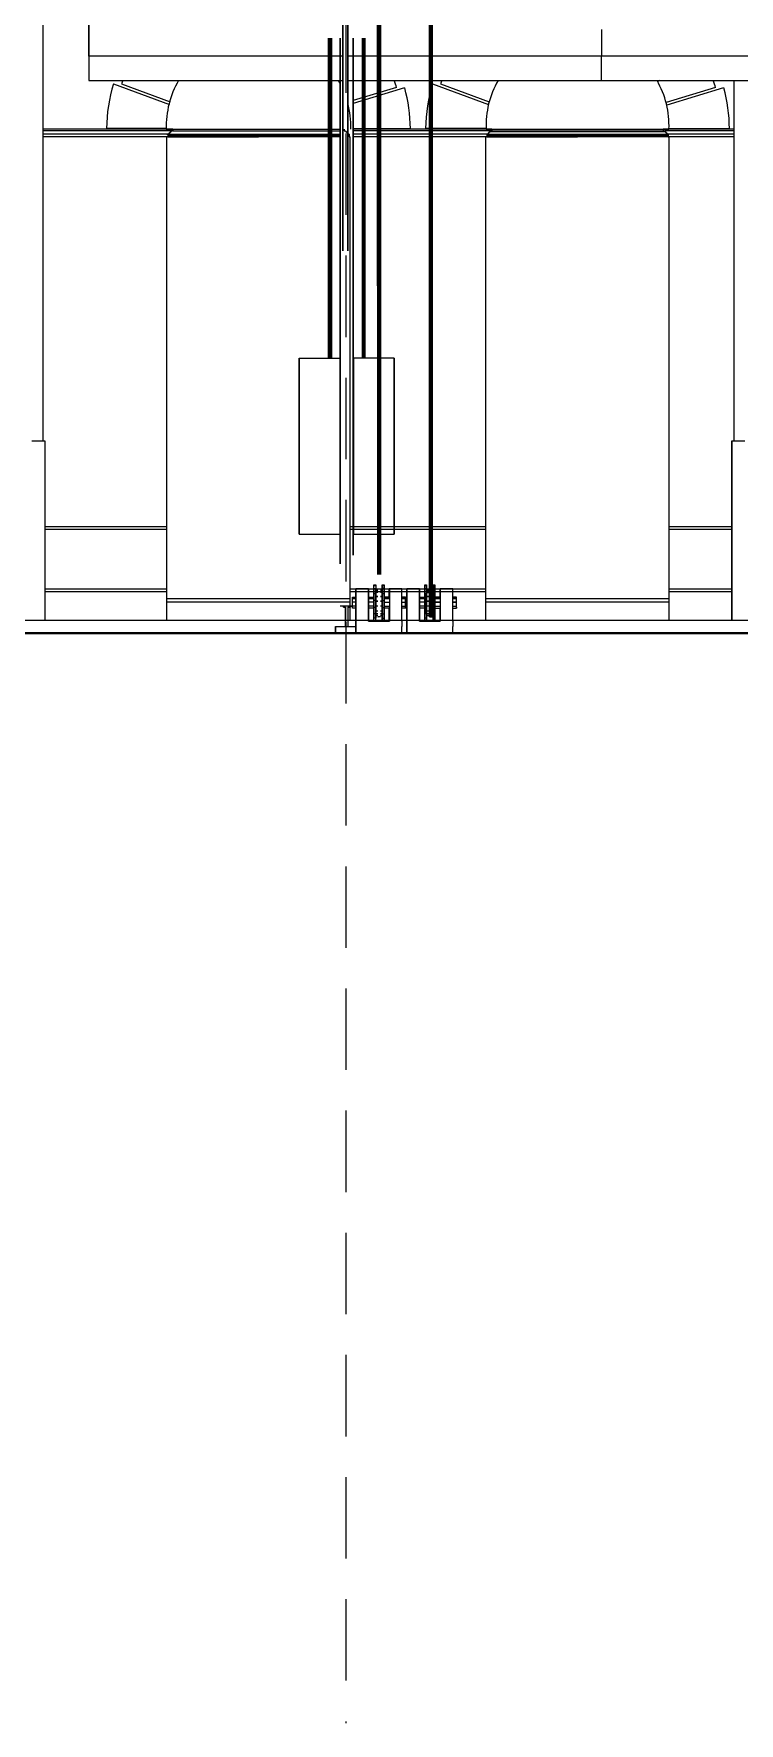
# Model space of a CAD drawing. Extents: x -43 to 90, y 6 to 81.
# Drawn here: x -27.28 to -21.77, y 6.71 to 19.89 of the extents above; entities that cross this region are included whole.
import ezdxf

# ---------------------------------------------------------------- set-up
doc = ezdxf.new("R2010")
doc.units = 0
doc.header["$LTSCALE"] = 0.1
doc.header["$MEASUREMENT"] = 0
doc.linetypes.add('HIDDEN', pattern=[9.525, 6.35, -3.175])
for name, color, linetype in [('cobertura nova', 4, 'CONTINUOUS'), ('hachures cobertura', 252, 'CONTINUOUS'), ('visto', 9, 'CONTINUOUS')]:
    doc.layers.add(name, color=color, linetype=linetype)
doc.layers.add('cortado', color=7, linetype='CONTINUOUS', lineweight=40)

msp = doc.modelspace()

# ---------------------------------------------------------------- linework, layer by layer
at = {"layer": 'cobertura nova'}
for p, q in [((-26.848, 19.765), (-26.848, 20.846)), ((-26.848, 20.846), (-26.848, 19.765)), ((-26.848, 19.765), (-26.848, 20.785)), ((-24.595, 15.669), (-24.596, 20.718)), ((-24.592, 15.669), (-24.596, 20.718)), ((-24.592, 15.669), (-24.593, 20.72)), ((-24.584, 15.669), (-24.593, 20.72)), ((-24.584, 15.669), (-24.585, 20.725)), ((-24.585, 20.725), (-24.576, 15.669)), ((-24.577, 20.733), (-24.573, 15.669)), ((-24.577, 20.733), (-24.576, 15.669)), ((-24.574, 20.739), (-24.573, 15.669)), ((-24.868, 20.402), (-24.868, 18.194)), ((-24.868, 18.194), (-24.868, 20.402)), ((-24.868, 20.377), (-24.868, 19.819)), ((-24.868, 18.236), (-24.868, 20.377)), ((-24.829, 20.402), (-24.829, 18.194)), ((-24.829, 18.194), (-24.829, 20.402)), ((-24.188, 20.415), (-24.192, 15.339)), ((-24.192, 15.339), (-24.191, 20.415)), ((-24.18, 20.415), (-24.189, 15.339)), ((-24.189, 15.339), (-24.188, 20.415)), ((-24.181, 15.339), (-24.18, 20.415)), ((-24.172, 20.404), (-24.181, 15.339)), ((-24.172, 20.403), (-24.173, 15.339)), ((-24.169, 20.399), (-24.173, 15.339)), ((-24.169, 20.399), (-24.17, 15.339)), ((-26.848, 20.017), (-26.848, 19.522)), ((-26.848, 19.711), (-26.848, 19.919)), ((-26.848, 19.711), (-26.848, 19.919)), ((-22.848, 19.919), (-22.848, 19.711)), ((-26.848, 19.765), (-26.848, 19.765)), ((-26.848, 19.765), (-26.848, 19.765)), ((-26.848, 19.765), (-26.848, 19.765)), ((-26.848, 19.765), (-26.848, 19.765)), ((-26.848, 19.765), (-26.848, 19.765)), ((-26.848, 19.765), (-26.848, 19.522)), ((-24.979, 19.852), (-24.979, 17.357)), ((-24.979, 17.357), (-24.978, 19.852)), ((-24.976, 19.852), (-24.976, 17.357)), ((-24.976, 17.357), (-24.973, 19.852)), ((-24.968, 19.852), (-24.968, 17.357)), ((-24.968, 17.357), (-24.966, 19.852)), ((-24.96, 17.357), (-24.96, 19.852)), ((-24.96, 17.357), (-24.959, 19.852)), ((-24.956, 19.852), (-24.956, 17.357)), ((-24.887, 15.753), (-24.887, 19.852)), ((-24.887, 19.852), (-24.887, 15.753)), ((-24.887, 19.852), (-24.887, 15.753)), ((-24.887, 19.852), (-24.887, 15.753)), ((-24.787, 15.821), (-24.787, 19.852)), ((-24.787, 19.852), (-24.787, 15.821)), ((-24.717, 19.852), (-24.717, 17.357)), ((-24.715, 19.852), (-24.714, 17.357)), ((-24.714, 19.852), (-24.714, 17.357)), ((-24.708, 19.852), (-24.706, 17.357)), ((-24.706, 17.357), (-24.706, 19.852)), ((-24.7, 19.852), (-24.698, 17.357)), ((-24.698, 17.357), (-24.698, 19.852)), ((-24.696, 19.852), (-24.695, 17.357)), ((-24.695, 17.357), (-24.695, 19.852)), ((-24.868, 19.711), (-26.848, 19.711)), ((-26.848, 19.711), (-26.848, 19.522)), ((-26.848, 19.711), (-26.848, 19.711)), ((-26.848, 19.711), (-26.848, 19.522)), ((-26.848, 19.711), (-26.848, 19.711)), ((-24.596, 19.711), (-24.829, 19.711)), ((-24.191, 19.711), (-24.573, 19.711)), ((-22.848, 19.711), (-24.169, 19.711)), ((-20.875, 19.711), (-22.848, 19.711)), ((-22.848, 19.522), (-22.848, 19.711)), ((-26.848, 19.522), (-24.868, 19.522)), ((-26.848, 19.522), (-26.848, 19.522)), ((-24.829, 19.522), (-24.596, 19.522)), ((-24.573, 19.522), (-24.191, 19.522)), ((-24.169, 19.522), (-22.848, 19.522)), ((-22.848, 19.522), (-20.875, 19.522)), ((-25.207, 15.983), (-25.207, 17.357)), ((-25.207, 17.357), (-25.207, 17.357)), ((-25.207, 17.357), (-25.207, 17.357)), ((-25.207, 17.357), (-24.889, 17.357)), ((-25.207, 17.357), (-25.207, 15.983)), ((-25.207, 15.983), (-25.207, 17.357)), ((-24.979, 17.357), (-24.979, 17.357)), ((-24.956, 17.357), (-24.956, 17.357)), ((-24.889, 17.357), (-24.889, 15.983)), ((-24.889, 15.983), (-24.889, 17.357)), ((-24.785, 17.357), (-24.785, 15.983)), ((-24.596, 17.357), (-24.785, 17.357)), ((-24.785, 17.357), (-24.785, 17.357)), ((-24.785, 17.357), (-24.785, 17.357)), ((-24.785, 15.983), (-24.785, 17.357)), ((-24.785, 15.983), (-24.785, 17.357)), ((-24.717, 17.357), (-24.717, 17.357)), ((-24.695, 17.357), (-24.695, 17.357)), ((-24.467, 17.357), (-24.573, 17.357)), ((-24.467, 17.357), (-24.467, 15.983)), ((-24.467, 15.983), (-24.467, 17.357)), ((-25.207, 15.983), (-25.207, 15.983)), ((-25.207, 15.983), (-24.889, 15.983)), ((-25.207, 15.983), (-25.207, 15.983)), ((-24.785, 15.983), (-24.595, 15.983)), ((-24.785, 15.983), (-24.785, 15.983)), ((-24.785, 15.983), (-24.785, 15.983)), ((-24.573, 15.983), (-24.467, 15.983)), ((-24.766, 15.491), (-24.766, 15.558)), ((-24.766, 15.558), (-24.765, 15.558)), ((-24.766, 15.558), (-24.766, 15.491)), ((-24.765, 15.558), (-24.765, 15.558)), ((-24.765, 15.558), (-24.666, 15.558)), ((-24.765, 15.558), (-24.765, 15.558)), ((-24.765, 15.304), (-24.765, 15.558)), ((-24.666, 15.558), (-24.765, 15.558)), ((-24.765, 15.558), (-24.765, 15.304)), ((-24.666, 15.558), (-24.667, 15.558)), ((-24.666, 15.558), (-24.666, 15.304)), ((-24.666, 15.304), (-24.666, 15.558)), ((-24.625, 15.582), (-24.625, 15.588)), ((-24.625, 15.588), (-24.61, 15.588)), ((-24.625, 15.559), (-24.625, 15.582)), ((-24.625, 15.582), (-24.61, 15.582)), ((-24.625, 15.517), (-24.625, 15.559)), ((-24.625, 15.559), (-24.625, 15.534)), ((-24.625, 15.559), (-24.61, 15.559)), ((-24.625, 15.559), (-24.625, 15.517)), ((-24.61, 15.588), (-24.61, 15.582)), ((-24.61, 15.582), (-24.61, 15.559)), ((-24.61, 15.559), (-24.61, 15.517)), ((-24.61, 15.517), (-24.61, 15.559)), ((-24.61, 15.549), (-24.595, 15.549)), ((-24.573, 15.549), (-24.559, 15.549)), ((-24.559, 15.582), (-24.559, 15.588)), ((-24.559, 15.588), (-24.545, 15.588)), ((-24.559, 15.588), (-24.559, 15.582)), ((-24.559, 15.559), (-24.559, 15.582)), ((-24.545, 15.582), (-24.559, 15.582)), ((-24.559, 15.582), (-24.559, 15.559)), ((-24.559, 15.549), (-24.559, 15.569)), ((-24.559, 15.517), (-24.559, 15.559)), ((-24.545, 15.559), (-24.559, 15.559)), ((-24.559, 15.559), (-24.559, 15.517)), ((-24.559, 15.545), (-24.559, 15.549)), ((-24.545, 15.588), (-24.545, 15.582)), ((-24.545, 15.582), (-24.545, 15.588)), ((-24.545, 15.559), (-24.545, 15.582)), ((-24.545, 15.582), (-24.545, 15.559)), ((-24.545, 15.517), (-24.545, 15.559)), ((-24.545, 15.559), (-24.545, 15.517)), ((-24.505, 15.491), (-24.505, 15.558)), ((-24.504, 15.558), (-24.505, 15.558)), ((-24.504, 15.558), (-24.504, 15.304)), ((-24.406, 15.558), (-24.504, 15.558)), ((-24.406, 15.304), (-24.406, 15.558)), ((-24.406, 15.558), (-24.406, 15.558)), ((-24.368, 15.491), (-24.368, 15.558)), ((-24.368, 15.558), (-24.368, 15.558)), ((-24.368, 15.558), (-24.368, 15.558)), ((-24.368, 15.558), (-24.269, 15.558)), ((-24.368, 15.558), (-24.368, 15.558)), ((-24.368, 15.558), (-24.368, 15.491)), ((-24.368, 15.304), (-24.368, 15.558)), ((-24.269, 15.558), (-24.368, 15.558)), ((-24.368, 15.558), (-24.368, 15.304)), ((-24.269, 15.558), (-24.269, 15.304)), ((-24.269, 15.304), (-24.269, 15.558)), ((-24.228, 15.582), (-24.228, 15.588)), ((-24.228, 15.588), (-24.213, 15.588)), ((-24.228, 15.559), (-24.228, 15.582)), ((-24.228, 15.582), (-24.213, 15.582)), ((-24.228, 15.517), (-24.228, 15.559)), ((-24.228, 15.559), (-24.213, 15.559)), ((-24.213, 15.588), (-24.213, 15.582)), ((-24.213, 15.582), (-24.213, 15.559)), ((-24.213, 15.559), (-24.213, 15.582)), ((-24.213, 15.559), (-24.213, 15.517)), ((-24.213, 15.517), (-24.213, 15.559)), ((-24.213, 15.549), (-24.192, 15.549)), ((-24.17, 15.549), (-24.162, 15.549)), ((-24.162, 15.582), (-24.162, 15.588)), ((-24.162, 15.588), (-24.162, 15.569)), ((-24.162, 15.588), (-24.148, 15.588)), ((-24.162, 15.588), (-24.162, 15.582)), ((-24.162, 15.559), (-24.162, 15.582)), ((-24.148, 15.582), (-24.162, 15.582)), ((-24.162, 15.582), (-24.162, 15.559)), ((-24.162, 15.569), (-24.162, 15.549)), ((-24.162, 15.517), (-24.162, 15.559)), ((-24.148, 15.559), (-24.162, 15.559)), ((-24.162, 15.559), (-24.162, 15.517)), ((-24.162, 15.559), (-24.148, 15.559)), ((-24.162, 15.559), (-24.162, 15.559)), ((-24.148, 15.588), (-24.148, 15.582)), ((-24.148, 15.582), (-24.148, 15.588)), ((-24.148, 15.559), (-24.148, 15.582)), ((-24.148, 15.582), (-24.148, 15.559)), ((-24.148, 15.517), (-24.148, 15.559)), ((-24.148, 15.559), (-24.148, 15.559)), ((-24.148, 15.559), (-24.148, 15.517)), ((-24.108, 15.491), (-24.108, 15.558)), ((-24.107, 15.558), (-24.108, 15.558)), ((-24.107, 15.558), (-24.107, 15.304)), ((-24.008, 15.558), (-24.107, 15.558)), ((-24.008, 15.304), (-24.008, 15.558)), ((-24.887, 15.423), (-24.887, 15.423)), ((-24.847, 15.423), (-24.887, 15.423)), ((-24.887, 15.423), (-24.887, 15.423)), ((-24.863, 15.423), (-24.863, 15.413)), ((-24.863, 15.413), (-24.863, 15.423)), ((-24.863, 15.423), (-24.863, 15.413)), ((-24.827, 15.423), (-24.847, 15.423)), ((-24.791, 15.423), (-24.827, 15.423)), ((-24.827, 15.423), (-24.791, 15.423)), ((-24.811, 15.413), (-24.811, 15.423)), ((-24.811, 15.423), (-24.811, 15.413)), ((-24.791, 15.482), (-24.791, 15.491)), ((-24.791, 15.491), (-24.765, 15.491)), ((-24.791, 15.454), (-24.791, 15.482)), ((-24.791, 15.482), (-24.765, 15.482)), ((-24.791, 15.422), (-24.791, 15.454)), ((-24.765, 15.454), (-24.791, 15.454)), ((-24.791, 15.406), (-24.791, 15.422)), ((-24.765, 15.422), (-24.791, 15.422)), ((-24.666, 15.491), (-24.625, 15.491)), ((-24.666, 15.482), (-24.625, 15.482)), ((-24.625, 15.454), (-24.666, 15.454)), ((-24.625, 15.422), (-24.666, 15.422)), ((-24.625, 15.534), (-24.625, 15.491)), ((-24.625, 15.534), (-24.625, 15.534)), ((-24.625, 15.491), (-24.625, 15.534)), ((-24.625, 15.466), (-24.625, 15.517)), ((-24.61, 15.517), (-24.625, 15.517)), ((-24.625, 15.517), (-24.625, 15.466)), ((-24.625, 15.491), (-24.625, 15.482)), ((-24.625, 15.485), (-24.625, 15.485)), ((-24.625, 15.482), (-24.625, 15.454)), ((-24.625, 15.412), (-24.625, 15.466)), ((-24.61, 15.466), (-24.625, 15.466)), ((-24.625, 15.466), (-24.625, 15.412)), ((-24.625, 15.454), (-24.625, 15.422)), ((-24.625, 15.431), (-24.625, 15.431)), ((-24.625, 15.422), (-24.625, 15.406)), ((-24.625, 15.415), (-24.625, 15.406)), ((-24.595, 15.545), (-24.61, 15.545)), ((-24.61, 15.545), (-24.595, 15.545)), ((-24.595, 15.528), (-24.61, 15.528)), ((-24.61, 15.517), (-24.61, 15.466)), ((-24.61, 15.466), (-24.61, 15.517)), ((-24.61, 15.498), (-24.595, 15.498)), ((-24.595, 15.498), (-24.61, 15.498)), ((-24.61, 15.466), (-24.61, 15.412)), ((-24.61, 15.412), (-24.61, 15.466)), ((-24.595, 15.461), (-24.61, 15.461)), ((-24.61, 15.461), (-24.61, 15.422)), ((-24.61, 15.461), (-24.595, 15.461)), ((-24.595, 15.422), (-24.61, 15.422)), ((-24.559, 15.545), (-24.573, 15.545)), ((-24.573, 15.545), (-24.559, 15.545)), ((-24.559, 15.528), (-24.573, 15.528)), ((-24.573, 15.498), (-24.559, 15.498)), ((-24.559, 15.498), (-24.573, 15.498)), ((-24.559, 15.461), (-24.573, 15.461)), ((-24.573, 15.461), (-24.559, 15.461)), ((-24.559, 15.422), (-24.573, 15.422)), ((-24.559, 15.528), (-24.559, 15.545)), ((-24.559, 15.498), (-24.559, 15.517)), ((-24.545, 15.517), (-24.559, 15.517)), ((-24.559, 15.517), (-24.559, 15.466)), ((-24.559, 15.466), (-24.559, 15.517)), ((-24.559, 15.461), (-24.559, 15.498)), ((-24.559, 15.491), (-24.559, 15.485)), ((-24.559, 15.485), (-24.559, 15.475)), ((-24.559, 15.485), (-24.559, 15.485)), ((-24.559, 15.466), (-24.545, 15.466)), ((-24.559, 15.466), (-24.559, 15.412)), ((-24.559, 15.412), (-24.559, 15.466)), ((-24.559, 15.422), (-24.559, 15.461)), ((-24.559, 15.431), (-24.559, 15.431)), ((-24.559, 15.386), (-24.559, 15.422)), ((-24.545, 15.466), (-24.545, 15.517)), ((-24.545, 15.517), (-24.545, 15.466)), ((-24.504, 15.491), (-24.545, 15.491)), ((-24.545, 15.491), (-24.504, 15.491)), ((-24.545, 15.482), (-24.504, 15.482)), ((-24.545, 15.412), (-24.545, 15.466)), ((-24.545, 15.466), (-24.545, 15.412)), ((-24.545, 15.454), (-24.504, 15.454)), ((-24.545, 15.422), (-24.504, 15.422)), ((-24.378, 15.491), (-24.406, 15.491)), ((-24.406, 15.491), (-24.378, 15.491)), ((-24.406, 15.482), (-24.378, 15.482)), ((-24.406, 15.454), (-24.378, 15.454)), ((-24.406, 15.422), (-24.378, 15.422)), ((-24.378, 15.491), (-24.368, 15.491)), ((-24.378, 15.482), (-24.378, 15.491)), ((-24.378, 15.482), (-24.368, 15.482)), ((-24.378, 15.454), (-24.378, 15.482)), ((-24.368, 15.454), (-24.378, 15.454)), ((-24.378, 15.422), (-24.378, 15.454)), ((-24.368, 15.422), (-24.378, 15.422)), ((-24.378, 15.406), (-24.378, 15.422)), ((-24.378, 15.415), (-24.378, 15.406)), ((-24.269, 15.491), (-24.228, 15.491)), ((-24.269, 15.482), (-24.228, 15.482)), ((-24.228, 15.454), (-24.269, 15.454)), ((-24.228, 15.422), (-24.269, 15.422)), ((-24.228, 15.491), (-24.228, 15.534)), ((-24.228, 15.466), (-24.228, 15.517)), ((-24.228, 15.517), (-24.228, 15.491)), ((-24.213, 15.517), (-24.228, 15.517)), ((-24.228, 15.517), (-24.228, 15.466)), ((-24.228, 15.491), (-24.228, 15.482)), ((-24.228, 15.485), (-24.228, 15.485)), ((-24.228, 15.482), (-24.228, 15.454)), ((-24.228, 15.412), (-24.228, 15.466)), ((-24.213, 15.466), (-24.228, 15.466)), ((-24.228, 15.466), (-24.228, 15.412)), ((-24.228, 15.454), (-24.228, 15.422)), ((-24.228, 15.431), (-24.228, 15.431)), ((-24.228, 15.422), (-24.228, 15.406)), ((-24.192, 15.545), (-24.213, 15.545)), ((-24.213, 15.528), (-24.192, 15.528)), ((-24.192, 15.528), (-24.213, 15.528)), ((-24.213, 15.517), (-24.213, 15.466)), ((-24.213, 15.466), (-24.213, 15.517)), ((-24.192, 15.498), (-24.213, 15.498)), ((-24.213, 15.498), (-24.192, 15.498)), ((-24.213, 15.466), (-24.213, 15.412)), ((-24.213, 15.412), (-24.213, 15.466)), ((-24.192, 15.461), (-24.213, 15.461)), ((-24.213, 15.461), (-24.192, 15.461)), ((-24.192, 15.422), (-24.213, 15.422)), ((-24.162, 15.545), (-24.17, 15.545)), ((-24.17, 15.528), (-24.162, 15.528)), ((-24.162, 15.528), (-24.17, 15.528)), ((-24.162, 15.498), (-24.17, 15.498)), ((-24.17, 15.498), (-24.162, 15.498)), ((-24.162, 15.461), (-24.17, 15.461)), ((-24.17, 15.461), (-24.162, 15.461)), ((-24.162, 15.422), (-24.17, 15.422)), ((-24.148, 15.517), (-24.162, 15.517)), ((-24.162, 15.517), (-24.162, 15.466)), ((-24.162, 15.466), (-24.162, 15.517)), ((-24.162, 15.498), (-24.162, 15.517)), ((-24.162, 15.461), (-24.162, 15.498)), ((-24.162, 15.485), (-24.162, 15.485)), ((-24.162, 15.466), (-24.148, 15.466)), ((-24.162, 15.466), (-24.162, 15.412)), ((-24.162, 15.412), (-24.162, 15.466)), ((-24.162, 15.422), (-24.162, 15.461)), ((-24.162, 15.431), (-24.162, 15.431)), ((-24.162, 15.431), (-24.162, 15.431)), ((-24.162, 15.386), (-24.162, 15.422)), ((-24.148, 15.466), (-24.148, 15.517)), ((-24.148, 15.517), (-24.148, 15.466)), ((-24.148, 15.491), (-24.107, 15.491)), ((-24.107, 15.491), (-24.148, 15.491)), ((-24.148, 15.482), (-24.107, 15.482)), ((-24.107, 15.482), (-24.148, 15.482)), ((-24.148, 15.412), (-24.148, 15.466)), ((-24.148, 15.466), (-24.148, 15.412)), ((-24.107, 15.454), (-24.148, 15.454)), ((-24.148, 15.454), (-24.107, 15.454)), ((-24.148, 15.422), (-24.107, 15.422)), ((-24.008, 15.491), (-23.981, 15.491)), ((-23.981, 15.491), (-24.008, 15.491)), ((-24.008, 15.482), (-23.981, 15.482)), ((-23.981, 15.482), (-24.008, 15.482)), ((-23.981, 15.454), (-24.008, 15.454)), ((-24.008, 15.454), (-23.981, 15.454)), ((-24.008, 15.422), (-23.981, 15.422)), ((-23.981, 15.482), (-23.981, 15.491)), ((-23.981, 15.454), (-23.981, 15.482)), ((-23.981, 15.422), (-23.981, 15.454)), ((-23.981, 15.406), (-23.981, 15.422)), ((-23.981, 15.415), (-23.981, 15.406)), ((-24.863, 15.413), (-24.845, 15.413)), ((-24.863, 15.413), (-24.863, 15.413)), ((-24.845, 15.263), (-24.845, 15.413)), ((-24.845, 15.413), (-24.845, 15.263)), ((-24.845, 15.263), (-24.845, 15.413)), ((-24.845, 15.263), (-24.845, 15.413)), ((-24.811, 15.413), (-24.828, 15.413)), ((-24.828, 15.413), (-24.811, 15.413)), ((-24.828, 15.413), (-24.828, 15.263)), ((-24.828, 15.413), (-24.811, 15.413)), ((-24.765, 15.406), (-24.791, 15.406)), ((-24.766, 15.304), (-24.766, 15.406)), ((-24.766, 15.406), (-24.766, 15.304)), ((-24.766, 15.304), (-24.766, 15.264)), ((-24.765, 15.264), (-24.765, 15.304)), ((-24.765, 15.304), (-24.765, 15.264)), ((-24.625, 15.406), (-24.666, 15.406)), ((-24.666, 15.304), (-24.505, 15.304)), ((-24.505, 15.304), (-24.666, 15.304)), ((-24.666, 15.304), (-24.504, 15.304)), ((-24.504, 15.304), (-24.666, 15.304)), ((-24.625, 15.362), (-24.625, 15.412)), ((-24.61, 15.412), (-24.625, 15.412)), ((-24.625, 15.412), (-24.625, 15.362)), ((-24.625, 15.406), (-24.625, 15.379)), ((-24.625, 15.379), (-24.625, 15.406)), ((-24.625, 15.379), (-24.625, 15.337)), ((-24.625, 15.379), (-24.625, 15.379)), ((-24.625, 15.328), (-24.625, 15.362)), ((-24.61, 15.362), (-24.625, 15.362)), ((-24.625, 15.362), (-24.625, 15.328)), ((-24.625, 15.337), (-24.625, 15.328)), ((-24.625, 15.337), (-24.625, 15.337)), ((-24.625, 15.309), (-24.625, 15.328)), ((-24.61, 15.328), (-24.625, 15.328)), ((-24.625, 15.309), (-24.61, 15.309)), ((-24.61, 15.362), (-24.61, 15.412)), ((-24.61, 15.412), (-24.61, 15.362)), ((-24.61, 15.386), (-24.595, 15.386)), ((-24.61, 15.328), (-24.61, 15.362)), ((-24.61, 15.362), (-24.61, 15.328)), ((-24.595, 15.361), (-24.61, 15.361)), ((-24.61, 15.361), (-24.595, 15.361)), ((-24.61, 15.348), (-24.595, 15.348)), ((-24.61, 15.309), (-24.61, 15.328)), ((-24.595, 15.339), (-24.592, 15.339)), ((-24.584, 15.339), (-24.592, 15.339)), ((-24.576, 15.339), (-24.584, 15.339)), ((-24.573, 15.339), (-24.576, 15.339)), ((-24.573, 15.386), (-24.559, 15.386)), ((-24.559, 15.361), (-24.573, 15.361)), ((-24.573, 15.361), (-24.559, 15.361)), ((-24.573, 15.348), (-24.559, 15.348)), ((-24.559, 15.412), (-24.545, 15.412)), ((-24.559, 15.412), (-24.559, 15.362)), ((-24.559, 15.362), (-24.559, 15.412)), ((-24.559, 15.362), (-24.559, 15.386)), ((-24.559, 15.379), (-24.559, 15.379)), ((-24.559, 15.362), (-24.545, 15.362)), ((-24.559, 15.362), (-24.559, 15.328)), ((-24.559, 15.328), (-24.559, 15.362)), ((-24.559, 15.348), (-24.559, 15.337)), ((-24.559, 15.328), (-24.545, 15.328)), ((-24.559, 15.328), (-24.559, 15.309)), ((-24.559, 15.309), (-24.559, 15.328)), ((-24.559, 15.309), (-24.545, 15.309)), ((-24.545, 15.362), (-24.545, 15.412)), ((-24.545, 15.412), (-24.545, 15.362)), ((-24.504, 15.406), (-24.545, 15.406)), ((-24.545, 15.328), (-24.545, 15.362)), ((-24.545, 15.362), (-24.545, 15.328)), ((-24.545, 15.309), (-24.545, 15.328)), ((-24.545, 15.328), (-24.545, 15.309)), ((-24.545, 15.314), (-24.545, 15.309)), ((-24.505, 15.304), (-24.505, 15.406)), ((-24.378, 15.406), (-24.406, 15.406)), ((-24.406, 15.304), (-24.406, 15.264)), ((-24.368, 15.406), (-24.378, 15.406)), ((-24.368, 15.304), (-24.368, 15.406)), ((-24.368, 15.406), (-24.368, 15.304)), ((-24.368, 15.304), (-24.368, 15.264)), ((-24.368, 15.264), (-24.368, 15.304)), ((-24.368, 15.304), (-24.368, 15.264)), ((-24.228, 15.406), (-24.269, 15.406)), ((-24.269, 15.304), (-24.108, 15.304)), ((-24.108, 15.304), (-24.269, 15.304)), ((-24.269, 15.304), (-24.107, 15.304)), ((-24.107, 15.304), (-24.269, 15.304)), ((-24.228, 15.362), (-24.228, 15.412)), ((-24.213, 15.412), (-24.228, 15.412)), ((-24.228, 15.412), (-24.228, 15.362)), ((-24.228, 15.406), (-24.228, 15.379)), ((-24.228, 15.379), (-24.228, 15.406)), ((-24.228, 15.379), (-24.228, 15.362)), ((-24.228, 15.379), (-24.228, 15.379)), ((-24.228, 15.328), (-24.228, 15.362)), ((-24.213, 15.362), (-24.228, 15.362)), ((-24.228, 15.309), (-24.228, 15.328)), ((-24.213, 15.328), (-24.228, 15.328)), ((-24.228, 15.314), (-24.228, 15.309)), ((-24.228, 15.309), (-24.213, 15.309)), ((-24.213, 15.362), (-24.213, 15.412)), ((-24.213, 15.412), (-24.213, 15.362)), ((-24.213, 15.386), (-24.192, 15.386)), ((-24.213, 15.328), (-24.213, 15.362)), ((-24.213, 15.362), (-24.213, 15.328)), ((-24.213, 15.361), (-24.192, 15.361)), ((-24.192, 15.361), (-24.213, 15.361)), ((-24.213, 15.348), (-24.192, 15.348)), ((-24.213, 15.309), (-24.213, 15.328)), ((-24.213, 15.328), (-24.213, 15.309)), ((-24.192, 15.339), (-24.189, 15.339)), ((-24.189, 15.339), (-24.192, 15.339)), ((-24.181, 15.339), (-24.192, 15.339)), ((-24.192, 15.339), (-24.181, 15.339)), ((-24.17, 15.339), (-24.192, 15.339)), ((-24.189, 15.339), (-24.181, 15.339)), ((-24.181, 15.339), (-24.189, 15.339)), ((-24.173, 15.339), (-24.181, 15.339)), ((-24.181, 15.339), (-24.17, 15.339)), ((-24.181, 15.339), (-24.17, 15.339)), ((-24.181, 15.339), (-24.173, 15.339)), ((-24.17, 15.339), (-24.173, 15.339)), ((-24.173, 15.339), (-24.17, 15.339)), ((-24.17, 15.386), (-24.162, 15.386)), ((-24.17, 15.361), (-24.162, 15.361)), ((-24.162, 15.361), (-24.17, 15.361)), ((-24.17, 15.348), (-24.162, 15.348)), ((-24.162, 15.412), (-24.148, 15.412)), ((-24.162, 15.412), (-24.162, 15.362)), ((-24.162, 15.362), (-24.162, 15.412)), ((-24.162, 15.362), (-24.162, 15.386)), ((-24.162, 15.379), (-24.162, 15.379)), ((-24.162, 15.379), (-24.162, 15.379)), ((-24.162, 15.362), (-24.148, 15.362)), ((-24.162, 15.362), (-24.162, 15.328)), ((-24.162, 15.328), (-24.162, 15.362)), ((-24.162, 15.337), (-24.162, 15.314)), ((-24.162, 15.328), (-24.148, 15.328)), ((-24.162, 15.328), (-24.162, 15.309)), ((-24.162, 15.309), (-24.162, 15.328)), ((-24.162, 15.314), (-24.162, 15.309)), ((-24.148, 15.309), (-24.162, 15.309)), ((-24.148, 15.362), (-24.148, 15.412)), ((-24.148, 15.412), (-24.148, 15.362)), ((-24.148, 15.406), (-24.107, 15.406)), ((-24.148, 15.328), (-24.148, 15.362)), ((-24.148, 15.362), (-24.148, 15.328)), ((-24.148, 15.309), (-24.148, 15.328)), ((-24.148, 15.328), (-24.148, 15.309)), ((-24.148, 15.314), (-24.148, 15.309)), ((-24.108, 15.304), (-24.108, 15.406)), ((-24.008, 15.406), (-23.981, 15.406)), ((-24.008, 15.304), (-24.008, 15.264)), ((-24.924, 15.223), (-24.924, 15.263)), ((-24.924, 15.263), (-24.924, 15.223)), ((-24.924, 15.263), (-24.924, 15.263)), ((-24.924, 15.263), (-24.924, 15.263)), ((-24.924, 15.263), (-24.766, 15.263)), ((-24.924, 15.263), (-24.924, 15.223)), ((-24.924, 15.223), (-24.924, 15.263)), ((-24.924, 15.263), (-24.924, 15.263)), ((-24.924, 15.263), (-24.924, 15.263)), ((-24.924, 15.223), (-24.924, 15.263)), ((-24.924, 15.212), (-24.924, 15.223)), ((-24.924, 15.223), (-24.924, 15.212)), ((-24.924, 15.223), (-24.924, 15.212)), ((-24.924, 15.212), (-24.924, 15.223)), ((-24.924, 15.212), (-24.924, 15.223)), ((-24.766, 15.212), (-24.766, 15.264)), ((-24.766, 15.264), (-24.766, 15.212)), ((-24.766, 15.212), (-24.765, 15.212)), ((-24.765, 15.212), (-24.765, 15.264)), ((-24.765, 15.264), (-24.765, 15.212)), ((-24.765, 15.212), (-24.765, 15.212)), ((-24.765, 15.212), (-24.666, 15.212)), ((-24.666, 15.212), (-24.765, 15.212)), ((-24.765, 15.212), (-24.765, 15.212)), ((-24.666, 15.212), (-24.504, 15.212)), ((-24.504, 15.212), (-24.666, 15.212)), ((-24.504, 15.212), (-24.406, 15.212)), ((-24.406, 15.212), (-24.406, 15.264)), ((-24.368, 15.212), (-24.368, 15.264)), ((-24.368, 15.264), (-24.368, 15.212)), ((-24.368, 15.212), (-24.368, 15.264)), ((-24.368, 15.264), (-24.368, 15.212)), ((-24.368, 15.212), (-24.368, 15.212)), ((-24.368, 15.212), (-24.368, 15.212)), ((-24.368, 15.212), (-24.269, 15.212)), ((-24.269, 15.212), (-24.368, 15.212)), ((-24.368, 15.212), (-24.368, 15.212)), ((-24.269, 15.212), (-24.107, 15.212)), ((-24.107, 15.212), (-24.269, 15.212)), ((-24.107, 15.212), (-24.008, 15.212)), ((-24.008, 15.212), (-24.008, 15.264))]:
    msp.add_line(p, q, dxfattribs=at)
at = {"layer": 'cortado'}
msp.add_line((-42.83, 15.212), (49.005, 15.212), dxfattribs=at)
at = {"layer": 'hachures cobertura', "linetype": 'HIDDEN'}
msp.add_line((-24.843, 34.348), (-24.843, 6.711), dxfattribs=at)
at = {"layer": 'visto'}
for p, q in [((-27.208, 20.017), (-27.208, 16.712)), ((-24.885, 19.522), (-24.899, 19.513)), ((-22.396, 19.522), (-22.41, 19.513)), ((-21.816, 19.522), (-21.816, 16.712)), ((-26.656, 19.496), (-26.22, 19.335)), ((-26.594, 19.494), (-26.215, 19.354)), ((-24.448, 19.466), (-24.787, 19.364)), ((-24.385, 19.464), (-24.787, 19.343)), ((-24.167, 19.496), (-23.731, 19.335)), ((-24.105, 19.494), (-23.726, 19.354)), ((-21.959, 19.466), (-22.345, 19.35)), ((-21.896, 19.464), (-22.34, 19.33)), ((-26.193, 19.142), (-27.208, 19.142)), ((-26.205, 19.13), (-27.208, 19.13)), ((-26.245, 19.147), (-26.71, 19.147)), ((-26.245, 19.142), (-24.887, 19.142)), ((-26.193, 19.13), (-24.887, 19.13)), ((-24.787, 19.147), (-24.34, 19.147)), ((-23.704, 19.142), (-24.787, 19.142)), ((-23.716, 19.13), (-24.787, 19.13)), ((-23.75, 19.147), (-24.221, 19.147)), ((-23.749, 19.142), (-22.323, 19.142)), ((-23.716, 19.123), (-22.356, 19.123)), ((-23.704, 19.13), (-22.368, 19.13)), ((-21.816, 19.142), (-22.368, 19.142)), ((-21.816, 19.13), (-22.356, 19.13)), ((-22.323, 19.147), (-21.851, 19.147)), ((-26.226, 19.102), (-27.208, 19.102)), ((-26.24, 19.082), (-27.208, 19.082)), ((-26.24, 19.102), (-24.887, 19.102)), ((-26.24, 15.312), (-26.24, 19.082)), ((-26.24, 15.312), (-26.24, 19.082)), ((-26.233, 19.092), (-25.525, 19.092)), ((-26.233, 19.082), (-25.525, 19.082)), ((-24.887, 19.092), (-25.525, 19.092)), ((-24.887, 19.082), (-25.525, 19.082)), ((-24.81, 15.312), (-24.81, 19.082)), ((-24.81, 15.312), (-24.81, 19.082)), ((-23.744, 19.102), (-24.787, 19.102)), ((-23.751, 19.082), (-24.787, 19.082)), ((-23.751, 15.312), (-23.751, 19.082)), ((-23.751, 15.312), (-23.751, 19.082)), ((-23.744, 19.092), (-23.036, 19.092)), ((-23.744, 19.082), (-23.036, 19.082)), ((-23.737, 19.102), (-22.335, 19.102)), ((-22.328, 19.092), (-23.036, 19.092)), ((-22.321, 19.082), (-23.036, 19.082)), ((-21.816, 19.102), (-22.328, 19.102)), ((-21.816, 19.082), (-22.328, 19.082)), ((-22.321, 15.312), (-22.321, 19.082)), ((-22.321, 15.312), (-22.321, 19.082)), ((-27.293, 16.712), (-27.193, 16.712)), ((-27.193, 16.712), (-27.193, 15.312)), ((-21.831, 16.712), (-21.831, 15.312)), ((-21.831, 15.312), (-21.831, 16.712)), ((-21.831, 16.712), (-21.731, 16.712)), ((-27.193, 16.042), (-26.24, 16.042)), ((-27.193, 16.022), (-26.24, 16.022)), ((-24.81, 16.042), (-23.751, 16.042)), ((-24.81, 16.022), (-23.751, 16.022)), ((-22.321, 16.042), (-21.831, 16.042)), ((-22.321, 16.022), (-21.831, 16.022)), ((-27.193, 15.557), (-26.24, 15.557)), ((-24.81, 15.557), (-23.751, 15.557)), ((-22.321, 15.557), (-21.831, 15.557)), ((-27.193, 15.537), (-26.24, 15.537)), ((-26.24, 15.482), (-24.81, 15.482)), ((-26.24, 15.457), (-24.81, 15.457)), ((-24.81, 15.537), (-23.751, 15.537)), ((-23.751, 15.482), (-22.321, 15.482)), ((-23.751, 15.457), (-22.321, 15.457)), ((-22.321, 15.537), (-21.831, 15.537)), ((-39.742, 15.312), (47.211, 15.312))]:
    msp.add_line(p, q, dxfattribs=at)
for points in [[(-26.193, 19.142), (-26.193, 19.13), (-26.205, 19.13), (-26.205, 19.123), (-26.212, 19.123), (-26.212, 19.116), (-26.219, 19.116), (-26.219, 19.109), (-26.226, 19.109), (-26.226, 19.102), (-26.233, 19.102), (-26.233, 19.082), (-26.24, 19.082)], [(-24.857, 19.142), (-24.857, 19.13), (-24.845, 19.13), (-24.845, 19.123), (-24.838, 19.123), (-24.838, 19.116), (-24.831, 19.116), (-24.831, 19.109), (-24.824, 19.109), (-24.824, 19.102), (-24.817, 19.102), (-24.817, 19.082), (-24.81, 19.082)], [(-23.704, 19.142), (-23.704, 19.13), (-23.716, 19.13), (-23.716, 19.123), (-23.723, 19.123), (-23.723, 19.116), (-23.73, 19.116), (-23.73, 19.109), (-23.737, 19.109), (-23.737, 19.102), (-23.744, 19.102), (-23.744, 19.082), (-23.751, 19.082)], [(-22.368, 19.142), (-22.368, 19.13), (-22.356, 19.13), (-22.356, 19.123), (-22.349, 19.123), (-22.349, 19.116), (-22.342, 19.116), (-22.342, 19.109), (-22.335, 19.109), (-22.335, 19.102), (-22.328, 19.102), (-22.328, 19.082), (-22.321, 19.082)]]:
    msp.add_lwpolyline(points, dxfattribs=at)
for centre, radius, start, end in [((-25.525, 19.142), 1.125, 160.2682, 161.7625), ((-25.525, 19.162), 0.72, 150.0116, 181.5675), ((-25.525, 19.162), 0.72, 27.6222, 29.9884), ((-25.525, 19.142), 1.125, 16.7247, 19.7318), ((-23.036, 19.142), 1.125, 160.2682, 161.7625), ((-23.036, 19.168), 0.714, 150.318, 182.1144), ((-23.036, 19.168), 0.714, 357.8856, 29.682), ((-23.036, 19.142), 1.125, 16.7247, 19.7318), ((-25.525, 19.142), 1.185, 162.6273, 179.7641), ((-25.525, 19.142), 1.185, 0.2359, 15.7575), ((-23.036, 19.142), 1.185, 162.6273, 179.7641), ((-23.036, 19.142), 1.185, 0.2359, 15.7575), ((-25.525, 19.162), 0.72, 358.4325, 14.7744)]:
    msp.add_arc(centre, radius, start, end, dxfattribs=at)

doc.saveas('drawing.dxf')
